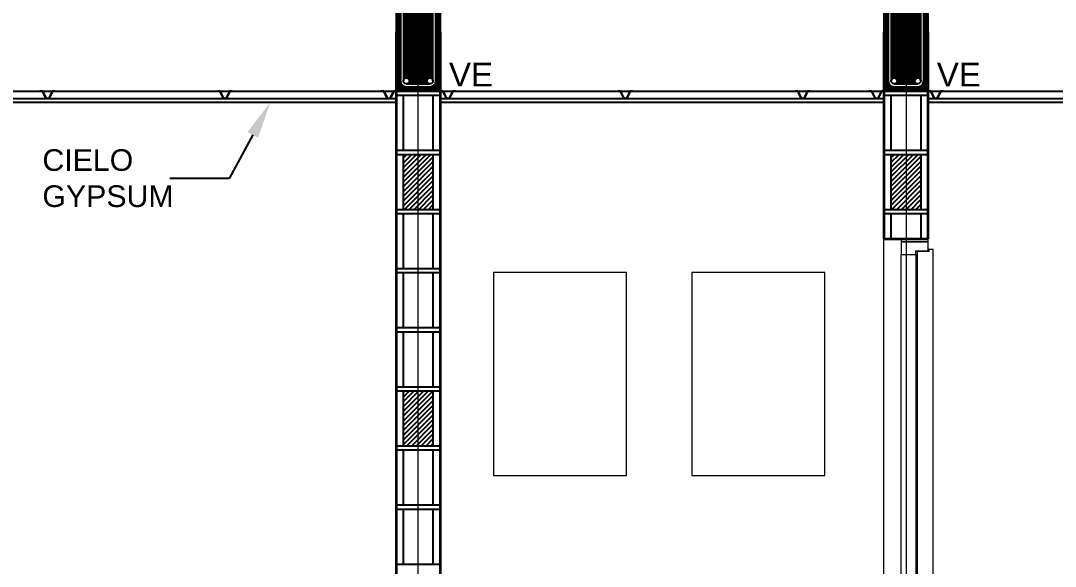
# Model space of a CAD drawing. Header units: inches. Extents: x -6 to 158, y 10 to 161.
# Drawn here: x 29.129 to 32.628, y 33.255 to 35.101 of the extents above; entities that cross this region are included whole.
import ezdxf
from ezdxf import colors
from ezdxf.entities.mleader import LeaderData, LeaderLine
from ezdxf.math import Vec2, Vec3

# ---------------------------------------------------------------- set-up
doc = ezdxf.new("R2010")
doc.units = ezdxf.units.IN
doc.header["$MEASUREMENT"] = 0
doc.linetypes.add('DASHED2', pattern=[9.525, 6.35, -3.175])
doc.linetypes.add('Grid Line', pattern=[22.225, 12.7, -3.175, 3.175, -3.175])
for name, color, linetype in [('10 HATCH 2', 9, 'Continuous'), ('3', 3, 'Continuous'), ('4', 4, 'Continuous'), ('5', 5, 'Continuous'), ('8', 4, 'Continuous'), ('Bloques', 9, 'Continuous'), ('Emplantillado', 2, 'Continuous'), ('L2', 2, 'Continuous'), ('Proy', 1, 'DASHED2'), ('TEXTO', 2, 'Continuous'), ('Texturas', 1, 'Continuous')]:
    doc.layers.add(name, color=color, linetype=linetype)
for name, color, linetype, lineweight in [('A-DOOR', 2, 'Continuous', 9), ('A-DOOR-FRAM', 2, 'Continuous', 18), ('A-WALL', 5, 'Continuous', 9), ('I-FURN', 2, 'Continuous', 9), ('S-GRID', 1, 'Continuous', 9)]:
    doc.layers.add(name, color=color, linetype=linetype, lineweight=lineweight)
doc.styles.add('style1', font='micross.ttf')
pattern_1 = [(135, (0, 0), (-0.00224506403027, -0.00224506403027), [])]
pattern_2 = [(45, (-3109.066727, -1566.303653), (-0.00808223051, 0.00808223051), [])]

# ---------------------------------------------------------------- blocks, each defined once
blk = doc.blocks.new('Doors_Door-sets_JELD-WEN_Interior_HP_FS12_FCore_Single_1_0 - 690 x 2090 mm - M7 x M21-367987-Section 1')
at = {"layer": 'A-DOOR', "lineweight": 18}
for p, q in [((-2242.1, 2100), (-2242.1, 2090)), ((-2150.1, 2100), (-2242.1, 2100)), ((-2150.1, 2090), (-2150.1, 2100)), ((-2242.1, 2090), (-2150.1, 2090)), ((-2187.1, 2058), (-2187.1, 18)), ((-2148.1, 2058), (-2187.1, 2058)), ((-2133.1, 2064), (-2148.1, 2064)), ((-2148.1, 2064), (-2148.1, 2058)), ((-2133.1, 12), (-2133.1, 2064)), ((-2187.1, 318), (-2187.9, 318)), ((-2187.9, 318), (-2187.9, 18)), ((-2187.1, 18), (-2187.1, 318)), ((-2191.6, 22), (-2242.1, 22)), ((-2242.1, 22), (-2242.1, 0)), ((-2242.1, 0), (-2150.1, 0)), ((-2191.6, 15), (-2191.6, 22)), ((-2150.1, 15), (-2191.6, 15)), ((-2187.9, 18), (-2187.1, 18)), ((-2187.1, 18), (-2148.1, 18)), ((-2150.1, 0), (-2150.1, 15)), ((-2148.1, 18), (-2148.1, 12)), ((-2148.1, 12), (-2133.1, 12))]:
    blk.add_line(p, q, dxfattribs=at)
at = {"layer": 'A-DOOR-FRAM', "lineweight": 18}
for p, q in [((-2150.1, 2090), (-2242.1, 2090)), ((-2242.1, 2090), (-2242.1, 2048)), ((-2150.1, 2060), (-2150.1, 2090)), ((-2242.1, 2048), (-2191.6, 2048)), ((-2191.6, 2048), (-2191.6, 2060)), ((-2191.6, 2060), (-2150.1, 2060))]:
    blk.add_line(p, q, dxfattribs=at)
at = {"layer": 'A-DOOR-FRAM'}
for p, q in [((-2242.1, 22), (-2242.1, 2048)), ((-2191.6, 2048), (-2191.6, 22)), ((-2150.1, 2060), (-2150.1, 2058)), ((-2150.1, 18), (-2150.1, 15))]:
    blk.add_line(p, q, dxfattribs=at)
blk = doc.blocks.new('Furniture_Mirrors_Svedbergs_SkapaMirror45 - Skapa Mirror 45-628665-Section 1')
at = {"layer": 'I-FURN', "color": 251}
for p, q in [((-3170.1, 1986.2), (-3620.1, 1986.2)), ((-3620.1, 1986.2), (-3620.1, 1300)), ((-3170.1, 1300), (-3170.1, 1986.2)), ((-3620.1, 1300), (-3170.1, 1300))]:
    blk.add_line(p, q, dxfattribs=at)
blk = doc.blocks.new('vcc')
at = {"layer": 'Texturas'}
h = blk.add_hatch(dxfattribs=at)
h.set_pattern_fill('ANSI31', color=253, scale=0.001, angle=90)
h.set_pattern_definition(pattern_1)
h.paths.add_polyline_path([(26746.7064, 3376.2823), (26746.8564, 3376.2823), (26746.8564, 3376.6823), (26746.7064, 3376.6823)])
h.paths.add_polyline_path([(26746.7414, 3376.6673), (26746.8214, 3376.6673, -0.414214), (26746.8414, 3376.6473), (26746.8414, 3376.3173, -0.414214), (26746.8214, 3376.2973), (26746.7414, 3376.2973, -0.414214), (26746.7214, 3376.3173), (26746.7214, 3376.6473, -0.414214)], flags=16)
h.paths.add_polyline_path([(26746.7414, 3376.6573), (26746.8214, 3376.6573, -0.414214), (26746.8314, 3376.6473), (26746.8314, 3376.3173, -0.414214), (26746.8214, 3376.3073), (26746.7414, 3376.3073, -0.414214), (26746.7314, 3376.3173), (26746.7314, 3376.6473, -0.414214)], flags=0)
h = blk.add_hatch(dxfattribs=at)
h.set_pattern_fill('ANSI31', color=253, scale=0.001, angle=90, style=0)
h.set_pattern_definition(pattern_1)
h.paths.add_polyline_path([(26746.7314, 3376.3173, -1), (26746.7514, 3376.3173, -0.414214), (26746.7414, 3376.3073), (26746.8214, 3376.3073, -0.414214), (26746.8114, 3376.3173, -1), (26746.8314, 3376.3173), (26746.8314, 3376.6291), (26746.8002, 3376.5978), (26746.7932, 3376.6049), (26746.8285, 3376.6403, -0.668179), (26746.8114, 3376.6473, -0.198912), (26746.8144, 3376.6544), (26746.779, 3376.6191), (26746.7719, 3376.6261), (26746.8032, 3376.6573), (26746.7414, 3376.6573, -0.414214), (26746.7514, 3376.6473, -1), (26746.7314, 3376.6473)])
at = {"layer": '3'}
for p, q in [((26746.8032, 3376.6573), (26746.7719, 3376.6261)), ((26746.779, 3376.6191), (26746.7719, 3376.6261)), ((26746.8144, 3376.6544), (26746.779, 3376.6191)), ((26746.8285, 3376.6403), (26746.7932, 3376.6049)), ((26746.8314, 3376.6291), (26746.8002, 3376.5978)), ((26746.7932, 3376.6049), (26746.8002, 3376.5978))]:
    blk.add_line(p, q, dxfattribs=at)
blk.add_lwpolyline([(26746.8414, 3376.3173), (26746.8414, 3376.6473, 0.414214), (26746.8214, 3376.6673), (26746.7414, 3376.6673, 0.414214), (26746.7214, 3376.6473), (26746.7214, 3376.3173, 0.414214), (26746.7414, 3376.2973), (26746.8214, 3376.2973)], format="xyb", dxfattribs=at)
for points in [[(26746.7314, 3376.6473), (26746.7314, 3376.3173)], [(26746.8214, 3376.6573), (26746.7414, 3376.6573)], [(26746.8314, 3376.3173), (26746.8314, 3376.6473)], [(26746.7414, 3376.3073), (26746.8214, 3376.3073)]]:
    blk.add_lwpolyline(points, dxfattribs=at)
blk.add_arc((26746.8214, 3376.3173), 0.02, 270, 0, dxfattribs=at)
at = {"layer": '4'}
for centre in [(26746.7414, 3376.6473), (26746.8214, 3376.6473), (26746.7414, 3376.3173), (26746.8214, 3376.3173)]:
    blk.add_circle(centre, 0.01, dxfattribs=at)
at = {"layer": '5'}
blk.add_lwpolyline([(26746.7064, 3376.2823), (26746.8564, 3376.2823), (26746.8564, 3376.6823), (26746.7064, 3376.6823)], close=True, dxfattribs=at)
blk = doc.blocks.new('A$C3A4E2C9F')
at = {"color": 2}
for p, q in [((-0.0481, 0.0009), (-0.0481, -0.0001)), ((-0.0397, 0.0009), (-0.0481, 0.0009)), ((-0.0397, 0.0009), (-0.0275, -0.0231)), ((-0.0066, 0.0009), (-0.0187, -0.0231)), ((0.0019, 0.0009), (-0.0066, 0.0009)), ((0.0019, -0.0001), (0.0019, 0.0009)), ((-0.0403, -0.0001), (-0.0481, -0.0001)), ((-0.0403, -0.0001), (-0.0281, -0.0241)), ((-0.0281, -0.0241), (-0.0231, -0.0241)), ((-0.0281, -0.0241), (-0.0181, -0.0241)), ((-0.0275, -0.0231), (-0.0187, -0.0231)), ((-0.006, -0.0001), (-0.0181, -0.0241)), ((0.0019, -0.0001), (-0.006, -0.0001))]:
    blk.add_line(p, q, dxfattribs=at)

msp = doc.modelspace()

# ---------------------------------------------------------------- hatches: boundary and pattern name
at = {"layer": '10 HATCH 2'}
h = msp.add_hatch(dxfattribs=at)
h.set_pattern_fill('ANSI31', color=251, scale=0.0036)
h.set_pattern_definition(pattern_2)
h.paths.add_polyline_path([(30.5233, 34.6475), (30.4731, 34.6475), (30.4731, 34.4625), (30.5233, 34.4625)])
h.paths.add_polyline_path([(30.4731, 34.6475), (30.4233, 34.6475), (30.4233, 34.4625), (30.4731, 34.4625)])
h = msp.add_hatch(dxfattribs=at)
h.set_pattern_fill('ANSI31', color=251, scale=0.0036)
h.set_pattern_definition(pattern_2)
h.paths.add_polyline_path([(32.1733, 34.6475), (32.1231, 34.6475), (32.1231, 34.4625), (32.1733, 34.4625)])
h.paths.add_polyline_path([(32.1231, 34.6475), (32.0733, 34.6475), (32.0733, 34.4625), (32.1231, 34.4625)])
h = msp.add_hatch(dxfattribs=at)
h.set_pattern_fill('ANSI31', color=251, scale=0.0036)
h.set_pattern_definition(pattern_2)
h.paths.add_polyline_path([(30.5233, 33.8475), (30.4731, 33.8475), (30.4731, 33.6625), (30.5233, 33.6625)])
h.paths.add_polyline_path([(30.4731, 33.8475), (30.4233, 33.8475), (30.4233, 33.6625), (30.4731, 33.6625)])

# ---------------------------------------------------------------- linework, layer by layer
at = {"layer": 'A-WALL', "lineweight": 35}
for p, q in [((30.3983, 35.0625), (30.3983, 32.2625)), ((30.5483, 32.2625), (30.5483, 35.0625)), ((32.0483, 35.0625), (32.0483, 34.3625)), ((32.1983, 34.3625), (32.1983, 35.0625)), ((32.0483, 34.3625), (32.1983, 34.3625))]:
    msp.add_line(p, q, dxfattribs=at)
at = {"layer": 'A-WALL'}
msp.add_line((32.0483, 32.2625), (32.0483, 34.3625), dxfattribs=at)
at = {"layer": 'Bloques'}
for p, q in [((30.3983, 34.8625), (30.5483, 34.8625)), ((32.0483, 34.8625), (32.1983, 34.8625)), ((30.5483, 34.8475), (30.3983, 34.8475)), ((32.1983, 34.8475), (32.0483, 34.8475)), ((30.3983, 34.6625), (30.5483, 34.6625)), ((30.5483, 34.6475), (30.3983, 34.6475)), ((32.0483, 34.6625), (32.1983, 34.6625)), ((32.1983, 34.6475), (32.0483, 34.6475)), ((30.3983, 34.4625), (30.5483, 34.4625)), ((30.5483, 34.4475), (30.3983, 34.4475)), ((32.0483, 34.4625), (32.1983, 34.4625)), ((32.1983, 34.4475), (32.0483, 34.4475)), ((30.3983, 34.2625), (30.5483, 34.2625)), ((30.5483, 34.2475), (30.3983, 34.2475)), ((30.3983, 34.0625), (30.5483, 34.0625)), ((30.5483, 34.0475), (30.3983, 34.0475)), ((30.3983, 33.8625), (30.5483, 33.8625)), ((30.5483, 33.8475), (30.3983, 33.8475)), ((30.3983, 33.6625), (30.5483, 33.6625)), ((30.5483, 33.6475), (30.3983, 33.6475)), ((30.3983, 33.4625), (30.5483, 33.4625)), ((30.5483, 33.4475), (30.3983, 33.4475)), ((30.3983, 33.2625), (30.5483, 33.2625))]:
    msp.add_line(p, q, dxfattribs=at)
for centre, start, end in [((30.3866, 34.855), 327.4601, 32.5399), ((30.5601, 34.855), 147.46, 212.54), ((32.0366, 34.855), 327.4601, 32.5399), ((32.2101, 34.855), 147.46, 212.54), ((30.3866, 34.655), 327.4601, 32.5399), ((30.5601, 34.655), 147.46, 212.54), ((32.0366, 34.655), 327.4601, 32.5399), ((32.2101, 34.655), 147.46, 212.54), ((30.3866, 34.455), 327.4601, 32.5399), ((30.5601, 34.455), 147.46, 212.54), ((32.0366, 34.455), 327.4601, 32.5399), ((32.2101, 34.455), 147.46, 212.54), ((30.3866, 34.255), 327.4601, 32.5399), ((30.5601, 34.255), 147.46, 212.54), ((30.3866, 34.055), 327.4601, 32.5399), ((30.5601, 34.055), 147.46, 212.54), ((30.3866, 33.855), 327.4601, 32.5399), ((30.5601, 33.855), 147.46, 212.54), ((30.3866, 33.655), 327.4601, 32.5399), ((30.5601, 33.655), 147.46, 212.54), ((30.3866, 33.455), 327.4601, 32.5399), ((30.5601, 33.455), 147.46, 212.54), ((30.3866, 33.255), 327.4601, 32.5399), ((30.5601, 33.255), 147.46, 212.54)]:
    msp.add_arc(centre, 0.0139, start, end, dxfattribs=at)
at = {"layer": 'L2', "ltscale": 0.3}
for p, q in [((30.4233, 34.6625), (30.4233, 34.8475)), ((30.5233, 34.8475), (30.5233, 34.6625)), ((32.0733, 34.6625), (32.0733, 34.8475)), ((32.1733, 34.8475), (32.1733, 34.6625)), ((30.4233, 34.4625), (30.4233, 34.6475)), ((30.5233, 34.6475), (30.5233, 34.4625)), ((32.0733, 34.4625), (32.0733, 34.6475)), ((32.1733, 34.6475), (32.1733, 34.4625)), ((30.4233, 34.2625), (30.4233, 34.4475)), ((30.5233, 34.4475), (30.5233, 34.2625)), ((32.0733, 34.3625), (32.0733, 34.4475)), ((32.1733, 34.4475), (32.1733, 34.3625)), ((30.4233, 34.0625), (30.4233, 34.2475)), ((30.5233, 34.2475), (30.5233, 34.0625)), ((30.4233, 33.8625), (30.4233, 34.0475)), ((30.5233, 34.0475), (30.5233, 33.8625)), ((30.4233, 33.6625), (30.4233, 33.8475)), ((30.5233, 33.8475), (30.5233, 33.6625)), ((30.4233, 33.4625), (30.4233, 33.6475)), ((30.5233, 33.6475), (30.5233, 33.4625)), ((30.4233, 33.2625), (30.4233, 33.4475)), ((30.5233, 33.4475), (30.5233, 33.2625))]:
    msp.add_line(p, q, dxfattribs=at)
at = {"layer": 'Proy', "color": 253, "ltscale": 0.75}
msp.add_line((16.2438, 34.8625), (34.4483, 34.8625), dxfattribs=at)
at = {"layer": 'S-GRID', "linetype": 'Grid Line'}
for p, q in [((30.4733, 32.2625), (30.4733, 35.0625)), ((32.1233, 35.0625), (32.1233, 32.2625))]:
    msp.add_line(p, q, dxfattribs=at)
at = {"layer": 'Texturas'}
for p, q in [((28.594, 34.8625), (30.3983, 34.8625)), ((30.5483, 34.8625), (32.0483, 34.8625)), ((32.1983, 34.8625), (34.4483, 34.8625)), ((28.594, 34.8375), (30.3983, 34.8375)), ((28.594, 34.825), (30.3983, 34.825)), ((30.5483, 34.8375), (32.0483, 34.8375)), ((30.5483, 34.825), (32.0483, 34.825)), ((32.1983, 34.8375), (34.4483, 34.8375)), ((32.1983, 34.825), (34.4483, 34.825))]:
    msp.add_line(p, q, dxfattribs=at)

# ---------------------------------------------------------------- block references
at = {"layer": '8'}
for p in [(-26716.3081, -3341.4198), (-26714.6581, -3341.4198)]:
    msp.add_blockref('vcc', p, dxfattribs=at)
at = {"layer": 'A-DOOR', "color": 10, "xscale": 0.000999999999999, "yscale": 0.000999999999999, "zscale": 0.000999999999999}
msp.add_blockref('Doors_Door-sets_JELD-WEN_Interior_HP_FS12_FCore_Single_1_0 - 690 x 2090 mm - M7 x M21-367987-Section 1', (34.3484, 32.2625), dxfattribs=at)
at = {"layer": 'Emplantillado'}
for p in [(29.2422, 34.8616), (29.8422, 34.8616), (30.3964, 34.8616), (30.5964, 34.8616), (31.1964, 34.8616), (31.7964, 34.8616), (32.0464, 34.8616), (32.2464, 34.8616)]:
    msp.add_blockref('A$C3A4E2C9F', p, dxfattribs=at)
at = {"layer": 'I-FURN', "xscale": 0.000999999999999, "yscale": 0.000999999999999, "zscale": 0.000999999999999}
for p in [(34.3484, 32.2625), (35.0184, 32.2625)]:
    msp.add_blockref('Furniture_Mirrors_Svedbergs_SkapaMirror45 - Skapa Mirror 45-628665-Section 1', p, dxfattribs=at)

# ---------------------------------------------------------------- texts
at = {"layer": 'TEXTO', "char_height": 0.08, "attachment_point": 1, "style": 'style1'}
for insert in [(30.5774, 34.9585), (32.2274, 34.9585)]:
    msp.add_mtext('VE', dxfattribs=dict(at, insert=insert))

# ---------------------------------------------------------------- leaders
at = {"layer": 'TEXTO'}
ml = msp.add_multileader_mtext('Standard', dxfattribs=at)
ml.set_content('CIELO \\PGYPSUM', color=256, style='style1')
ml.set_leader_properties(color=1, linetype='ByLayer', lineweight=-1)
ml.build(insert=Vec2(0, 0))
ml.multileader.update_dxf_attribs({"text_right_attachment_type": 2, "dogleg_length": 5, "arrow_head_size": 0.125, "scale": 0.05})
ctx = ml.context
ctx.base_point, ctx.scale, ctx.char_height, ctx.arrow_head_size, ctx.landing_gap_size, ctx.plane_origin = Vec3(29.2022, 34.629), 0.05, 0.0733, 0.125, 0, Vec3(30.6624, 34.3552)
ctx.right_attachment = 2
notes = []
notes.append((ctx, [(0, (1, 1, 0), (29.834, 34.5666), (-1, 0), 0.201, [(0, [(29.9732, 34.825)], 0, [])])]))
ctx.mtext.insert, ctx.mtext.flow_direction = Vec3(29.2022, 34.6662), 5
for ctx, leaders in notes:
    for number, flags, end, landing, length, lines in leaders:
        leader = LeaderData()
        leader.index, (leader.has_last_leader_line, leader.has_dogleg_vector, leader.attachment_direction) = number, flags
        leader.last_leader_point, leader.dogleg_vector, leader.dogleg_length = Vec3(end), Vec3(landing), length
        for number, points, colour, breaks in lines:
            line = LeaderLine()
            line.index, line.vertices, line.color, line.breaks = number, Vec3.list(points), colors.encode_raw_color(colour), breaks
            leader.lines.append(line)
        ctx.leaders.append(leader)

doc.saveas('drawing.dxf')
